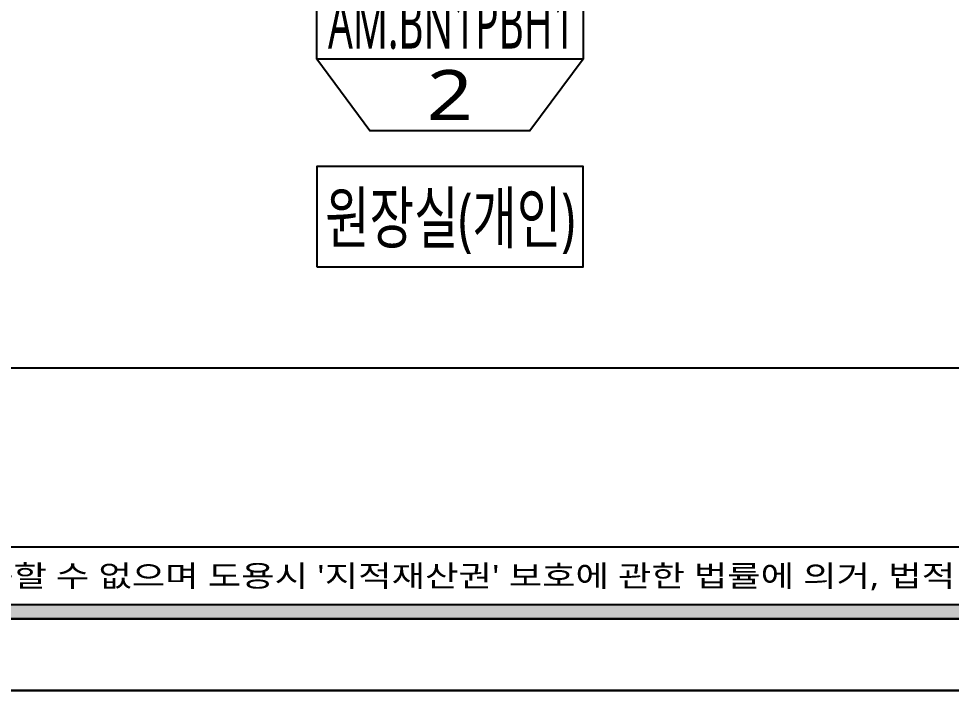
# Model space of a CAD drawing. Extents: x 11551484 to 2613213153046, y -2602833546311 to 14142.
# Drawn here: x 1301397559528 to 1301873551567, y -1302346810648 to -1302004045751 of the extents above; entities that cross this region are included whole.
import ezdxf
from ezdxf.enums import TextEntityAlignment as Align

# ---------------------------------------------------------------- set-up
doc = ezdxf.new("R2010")
doc.units = 0
doc.header["$LTSCALE"] = 1000
doc.header["$MEASUREMENT"] = 0
doc.layers.get('0').update_dxf_attribs({"linetype": 'CONTINUOUS'})
doc.layers.get('DEFPOINTS').update_dxf_attribs({"linetype": 'CONTINUOUS'})
for name, color, linetype in [('DVM_FLOOR', 2, 'CONTINUOUS'), ('DVM_INOUT_MARK', 2, 'CONTINUOUS'), ('DVM_INOUT_NAME', 7, 'CONTINUOUS'), ('F-SYM', 7, 'CONTINUOUS'), ('FORM(YOURNAME)-11', 1, 'CONTINUOUS'), ('wall', 3, 'CONTINUOUS')]:
    doc.layers.add(name, color=color, linetype=linetype)
doc.styles.add('DVM_DEFAULT', font='malgun.ttf')
doc.styles.add('YOURNAME', font='HY울릉도M.TTF')
doc.styles.add('맑은 고딕', font='malgun.ttf')

# ---------------------------------------------------------------- blocks, each defined once
blk = doc.blocks.new('FORM-PLAN')
at = {"layer": 'FORM(YOURNAME)-11'}
h = blk.add_hatch(color=256, dxfattribs=at)
h.dxf.hatch_style = 1
h.paths.add_polyline_path([(-71444.19472955167, 55115.20299354196), (10555.80527044833, 55115.20299354196), (10555.80527044833, 54915.20299354196), (-71444.19472955167, 54915.20299354196)])
h.paths.add_polyline_path([(-71444.19472955167, -2084.797006458044), (10555.80527044833, -2084.797006458044), (10555.80527044833, -2284.797006458044), (-71444.19472955167, -2284.797006458044)])
at = {"layer": 'DEFPOINTS', "color": 158}
blk.add_line((1345.805270448327, -1284.797006458044), (-71444.19472955167, -1284.797006458044), dxfattribs=at)
blk.add_lwpolyline([(-71444.19472955167, -2284.797006458044), (10555.80527044833, -2284.797006458044), (10555.80527044833, 55115.20299354196), (-71444.19472955167, 55115.20299354196)], close=True, dxfattribs=at)
at = {"layer": 'DEFPOINTS'}
blk.add_lwpolyline([(-69444.19472955167, 53115.20299354196), (-64.19472955167294, 53115.20299354196), (-64.19472955167294, 1215.202993541956), (-69444.19472955167, 1215.202993541956)], close=True, dxfattribs=at)
at = {"layer": 'FORM(YOURNAME)-11', "color": 250}
blk.add_lwpolyline([(-72444.19472955167, -3284.797006458044), (11555.80527044833, -3284.797006458044), (11555.80527044833, 56115.20299354196), (-72444.19472955167, 56115.20299354196)], close=True, dxfattribs=at)
at = {"layer": 'FORM(YOURNAME)-11'}
blk.add_lwpolyline([(-71444.19472955167, -2084.797006458044), (10555.80527044833, -2084.797006458044), (10555.80527044833, -2284.797006458044), (-71444.19472955167, -2284.797006458044)], close=True, dxfattribs=at)
at = {"layer": 'FORM(YOURNAME)-11', "color": 1, "style": '맑은 고딕'}
blk.add_text("- 본 도서는 어떠한 경우에도 무단으로 도용할 수 없으며 도용시 '지적재산권' 보호에 관한 법률에 의거, 법적 분쟁이 발생합니다.  또한 본 도서에 관한 모든 저작권은 당사에 있습니다. -", height=300, dxfattribs=at).set_placement((-32989.51143027842, -1684.797006458044), align=Align.MIDDLE_CENTER)
at = {"layer": 'FORM(YOURNAME)-11', "color": 3, "style": 'YOURNAME'}
for tag, height, p in [('1', 450.5000000000001, (9905.305270452052, 18187.70299354196)), ('2', 450.5000000000001, (9905.305270452052, 17544.13156496733)), ('3', 450.5000000000001, (9905.305270452052, 16256.98870782554)), ('4', 450.5000000000001, (9905.305270452052, 14326.27442210913)), ('5', 514.8571428571429, (9905.305270452052, 12009.41727925837)), ('6', 514.8571428571429, (9905.305270452052, 9756.91727925837)), ('7', 514.8571428571429, (9905.305270452052, 7504.41727925837)), ('8', 514.8571428571429, (9905.305270452052, 5251.91727925837)), ('9', 514.8571428571429, (9905.305270452052, 2999.41727925837)), ('10', 514.8571428571429, (5655.016930028796, 811.274422109127)), ('11', 514.8571428571429, (9905.305270452052, 746.9172792583704)), ('12', 514.8571428571429, (5655.016930028796, -1441.225577890873)), ('13', 514.8571428571429, (9905.305270452052, -1441.225577890873))]:
    blk.add_attdef(tag, text='', height=height, dxfattribs=at).set_placement(p, align=Align.MIDDLE_RIGHT)
blk = doc.blocks.new('DVM_BACKGROUND')
at = {"layer": 'F-SYM', "xscale": 0.4, "yscale": 0.4, "zscale": 0.4}
blk.add_blockref('FORM-PLAN', (11506412.67789182, -14262072.08119742), dxfattribs=at)
blk = doc.blocks.new('CAD_INOUT_MARK')
at = {"layer": 'DVM_INOUT_MARK', "color": 0}
for p, q in [((-599.9999999999999, 1560), (600.0000000000001, 1560)), ((600.0000000000001, 1160), (-599.9999999999999, 1160))]:
    blk.add_line(p, q, dxfattribs=at)
blk.add_lwpolyline([(-359.9999999999999, 1960), (360.0000000000001, 1960), (600.0000000000001, 1560), (600.0000000000001, 1160), (360.0000000000001, 760), (-359.9999999999999, 760), (-599.9999999999999, 1160), (-599.9999999999999, 1560), (-359.9999999999999, 1960)], dxfattribs=at)
at = {"layer": 'DVM_INOUT_NAME'}
blk.add_lwpolyline([(-600.0000000000001, 0), (600.0000000000001, 0), (600.0000000000001, 560), (-599.9999999999999, 560)], close=True, dxfattribs=at)
at = {"layer": 'DVM_INOUT_MARK', "color": 0, "style": 'DVM_DEFAULT'}
for tag, p in [('CAP', (1.13686837721616e-13, 1760)), ('NO', (1.13686837721616e-13, 960))]:
    blk.add_attdef(tag, text='', height=280, dxfattribs=at).set_placement(p, align=Align.MIDDLE_CENTER)
for tag, width, p, p2 in [('MNAME', 0.7558822352320673, (-548.7988535134209, 1220.153080555165), (562.6355961715562, 1220.153080555165)), ('QTY', 0.5206920544126254, (709.7381695025651, 1220.153080555165), (1089.178354915157, 1220.153080555165))]:
    blk.add_attdef(tag, text='', height=280, dxfattribs=dict(at, width=width)).set_placement(p, p2, align=Align.FIT)
at = {"layer": 'DVM_INOUT_NAME', "style": 'DVM_DEFAULT', "width": 0.9244826079123404}
blk.add_attdef('INAME', text='', height=280, dxfattribs=at).set_placement((-561.8401648642675, 134.0175971746776), (564.4961863789331, 134.0175971746776), align=Align.FIT)
blk = doc.blocks.new('260514_슬하신경정신과의원(에어컨 오봉수)')
at = {"layer": 'DVM_FLOOR'}
blk.add_lwpolyline([(11477435, -14239626), (11511035, -14239626), (11511035, -14263386), (11477435, -14263386)], close=True, dxfattribs=at)
blk.add_blockref('DVM_BACKGROUND', (0, 0))
at = {"layer": 'DVM_INOUT_MARK'}
ref = blk.add_blockref('CAD_INOUT_MARK', (11491994.2300528, -14261019.09934337), dxfattribs=at)
ref.add_attrib('CAP', '020', dxfattribs={"color": 0, "height": 280, "style": 'DVM_DEFAULT'}).set_placement((11491994.2300528, -14259259.09934337), align=Align.MIDDLE_CENTER)
ref.add_attrib('MNAME', 'AM.BN1PBH1', dxfattribs={"color": 0, "height": 280, "style": 'DVM_DEFAULT', "width": 0.4660024358852995}).set_placement((11491445.43119928, -14259798.94626282), (11492556.86564897, -14259798.94626282), align=Align.FIT)
ref.add_attrib('NO', '2', dxfattribs={"color": 0, "height": 280, "style": 'DVM_DEFAULT'}).set_placement((11491994.2300528, -14260059.09934337), align=Align.MIDDLE_CENTER)
ref.add_attrib('INAME', '원장실(개인)', dxfattribs={"layer": 'DVM_INOUT_NAME', "height": 280, "style": 'DVM_DEFAULT', "width": 0.515523494280487}).set_placement((11491432.38988793, -14260885.0817462), (11492558.72623918, -14260885.0817462), align=Align.FIT)

msp = doc.modelspace()

# ---------------------------------------------------------------- block references
at = {"layer": 'wall', "ltscale": 10, "xscale": 113262, "yscale": 91306, "zscale": 113262}
msp.add_blockref('260514_슬하신경정신과의원(에어컨 오봉수)', (11365289, -14088532), dxfattribs=at)

doc.saveas('drawing.dxf')
